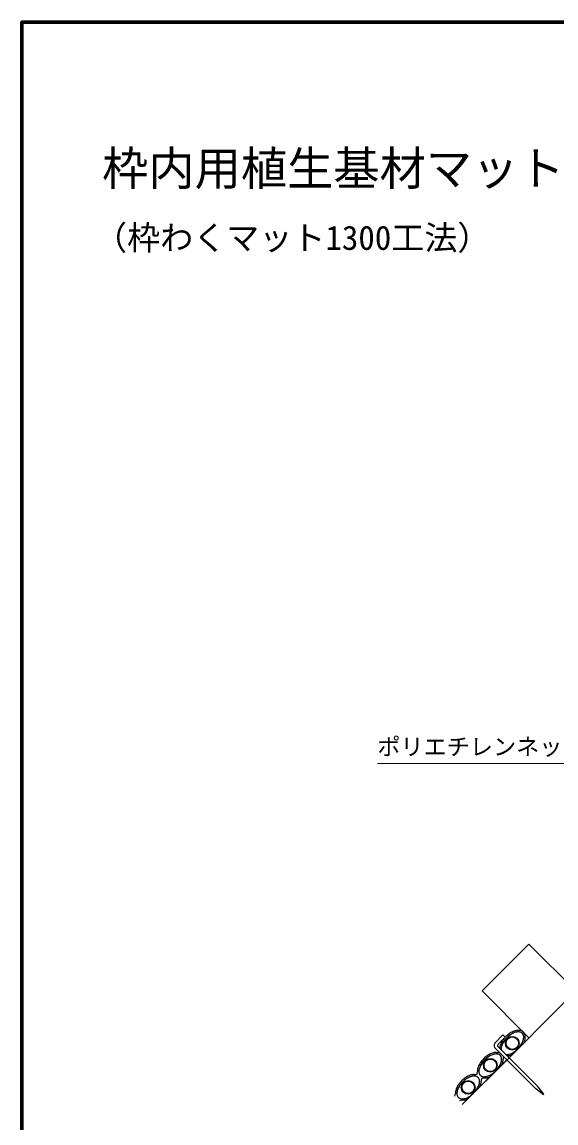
# Model space of a CAD drawing. Units: millimetres, scale not verified. Extents: x 200 to 8200, y 200 to 5825.
# Drawn here: x 200 to 1816, y 2413 to 5740 of the extents above; entities that cross this region are included whole.
import ezdxf
from ezdxf.enums import TextEntityAlignment as Align

# ---------------------------------------------------------------- set-up
doc = ezdxf.new("R2010")
doc.units = ezdxf.units.MM
doc.header["$LTSCALE"] = 20
for name, color, linetype, lineweight in [('C-BGD', 7, 'Continuous', 13), ('C-STR', 7, 'Continuous', 25), ('C-STR-HTXT', 1, 'Continuous', 13), ('C-TTL', 1, 'Continuous', 13)]:
    doc.layers.add(name, color=color, linetype=linetype, lineweight=lineweight)
doc.layers.add('C-TTL-TXT', color=3, linetype='Continuous')
doc.styles.add('ＭＳ ゴシック', font='')
doc.styles.get('ＭＳ ゴシック').set_extended_font_data('MS Gothic')

msp = doc.modelspace()

# ---------------------------------------------------------------- linework, layer by layer
at = {"layer": 'C-BGD'}
for p, q in [((1592.68, 2811.88), (1734.1, 2953.3)), ((1734.1, 2953.3), (1875.52, 2811.88)), ((1603.1, 2539.48), (1939.41, 2875.8)), ((1592.68, 2811.88), (1734.1, 2670.46))]:
    msp.add_line(p, q, dxfattribs=at)
at = {"layer": 'C-STR'}
for p, q in [((1631.98, 2655.4), (1655.27, 2678.71)), ((1662.07, 2671.91), (1640.82, 2650.65)), ((1656.04, 2664.51), (1653.81, 2661.28)), ((1662.07, 2671.91), (1655.27, 2678.71)), ((1658.46, 2667.67), (1656.04, 2664.51)), ((1659.99, 2661.96), (1657.93, 2659.03)), ((1661.08, 2670.72), (1658.46, 2667.67)), ((1662.23, 2664.84), (1659.99, 2661.96)), ((1663.86, 2673.65), (1661.08, 2670.72)), ((1664.64, 2667.63), (1662.23, 2664.84)), ((1666.79, 2676.43), (1663.86, 2673.65)), ((1667.2, 2670.31), (1664.64, 2667.63)), ((1669.84, 2679.04), (1666.79, 2676.43)), ((1669.88, 2672.87), (1667.2, 2670.31)), ((1673, 2681.47), (1669.84, 2679.04)), ((1672.67, 2675.27), (1669.88, 2672.87)), ((1675.55, 2677.52), (1672.67, 2675.27)), ((1676.23, 2683.7), (1673, 2681.47)), ((1678.48, 2679.58), (1675.55, 2677.52)), ((1679.52, 2685.7), (1676.23, 2683.7)), ((1681.46, 2681.45), (1678.48, 2679.58)), ((1682.85, 2687.47), (1679.52, 2685.7)), ((1684.46, 2683.1), (1681.46, 2681.45)), ((1686.18, 2688.99), (1682.85, 2687.47)), ((1687.45, 2684.53), (1684.46, 2683.1)), ((1689.49, 2690.26), (1686.18, 2688.99)), ((1690.42, 2685.72), (1687.45, 2684.53)), ((1692.77, 2691.25), (1689.49, 2690.26)), ((1693.33, 2686.67), (1690.42, 2685.72)), ((1693.62, 2691.44), (1692.77, 2691.25)), ((1696.18, 2687.37), (1693.33, 2686.67)), ((1695.97, 2691.97), (1693.62, 2691.44)), ((1699.09, 2692.41), (1695.97, 2691.97)), ((1697.48, 2687.58), (1696.18, 2687.37)), ((1698.93, 2687.81), (1697.48, 2687.58)), ((1701.57, 2688), (1698.93, 2687.81)), ((1702.1, 2692.56), (1699.09, 2692.41)), ((1704.07, 2687.91), (1701.57, 2688)), ((1706.41, 2687.57), (1704.07, 2687.91)), ((1708.59, 2686.97), (1706.41, 2687.57)), ((1710.58, 2686.12), (1708.59, 2686.97)), ((1712.36, 2685.02), (1710.58, 2686.12)), ((1714.72, 2683.01), (1712.36, 2685.02)), ((1716.37, 2680.33), (1714.72, 2683.01)), ((1715.98, 2660.17), (1716.92, 2663.08)), ((1717.23, 2678.34), (1716.37, 2680.33)), ((1716.92, 2663.08), (1717.62, 2665.93)), ((1717.82, 2676.16), (1717.23, 2678.34)), ((1717.62, 2665.93), (1717.83, 2667.23)), ((1718.17, 2673.82), (1717.82, 2676.16)), ((1717.83, 2667.23), (1718.06, 2668.68)), ((1718.06, 2668.68), (1718.25, 2671.31)), ((1718.25, 2671.31), (1718.17, 2673.82)), ((1721.47, 2661.79), (1721.82, 2663.23)), ((1721.82, 2663.23), (1722.26, 2664.99)), ((1722.26, 2664.99), (1722.76, 2668.14)), ((1722.75, 2670.4), (1722.81, 2671.85)), ((1722.76, 2668.14), (1722.75, 2670.4)), ((1630.12, 2640.98), (1754.4, 2516.76)), ((1640.52, 2643.3), (1760.77, 2523.13)), ((1645.54, 2641.53), (1645.17, 2638.88)), ((1646.26, 2644.74), (1645.54, 2641.53)), ((1647.25, 2648.02), (1646.26, 2644.74)), ((1648.52, 2651.33), (1647.25, 2648.02)), ((1650.04, 2654.66), (1648.52, 2651.33)), ((1649.69, 2638.58), (1649.51, 2635.94)), ((1649.51, 2635.94), (1649.56, 2634.48)), ((1650.14, 2641.33), (1649.69, 2638.58)), ((1651.81, 2657.98), (1650.04, 2654.66)), ((1650.83, 2644.17), (1650.14, 2641.33)), ((1651.78, 2647.09), (1650.83, 2644.17)), ((1652.98, 2650.06), (1651.78, 2647.09)), ((1653.81, 2661.28), (1651.81, 2657.98)), ((1654.41, 2653.05), (1652.98, 2650.06)), ((1656.06, 2656.05), (1654.41, 2653.05)), ((1657.93, 2659.03), (1656.06, 2656.05)), ((1689.28, 2627.68), (1692.21, 2629.74)), ((1692.21, 2629.74), (1695.09, 2631.98)), ((1695.09, 2631.98), (1697.88, 2634.39)), ((1697.88, 2634.39), (1700.56, 2636.95)), ((1700.56, 2636.95), (1703.12, 2639.63)), ((1703.12, 2639.63), (1705.53, 2642.42)), ((1705.53, 2642.42), (1707.77, 2645.29)), ((1707.77, 2645.29), (1709.83, 2648.23)), ((1709.83, 2648.23), (1711.7, 2651.21)), ((1711.7, 2651.21), (1713.35, 2654.21)), ((1713.35, 2654.21), (1714.78, 2657.2)), ((1714.78, 2657.2), (1715.98, 2660.17)), ((1719.24, 2655.62), (1720.42, 2658.55)), ((1720.42, 2658.55), (1721.47, 2661.79)), ((1531.7, 2468.08), (1667.37, 2603.75)), ((1589.25, 2597.73), (1587.03, 2594.49)), ((1589.78, 2598.45), (1587.46, 2595.15)), ((1591.68, 2600.89), (1589.25, 2597.73)), ((1592.32, 2601.66), (1589.78, 2598.45)), ((1594.3, 2603.94), (1591.68, 2600.89)), ((1595.05, 2604.76), (1592.32, 2601.66)), ((1595.45, 2598.06), (1593.21, 2595.18)), ((1597.08, 2606.87), (1594.3, 2603.94)), ((1597.94, 2607.72), (1595.05, 2604.76)), ((1597.86, 2600.84), (1595.45, 2598.06)), ((1600.01, 2609.65), (1597.08, 2606.87)), ((1600.42, 2603.53), (1597.86, 2600.84)), ((1600.99, 2610.52), (1597.94, 2607.72)), ((1603.06, 2612.26), (1600.01, 2609.65)), ((1603.1, 2606.08), (1600.42, 2603.53)), ((1604.15, 2613.14), (1600.99, 2610.52)), ((1606.21, 2614.69), (1603.06, 2612.26)), ((1605.89, 2608.49), (1603.1, 2606.08)), ((1607.42, 2615.55), (1604.15, 2613.14)), ((1608.76, 2610.74), (1605.89, 2608.49)), ((1609.45, 2616.91), (1606.21, 2614.69)), ((1610.76, 2617.75), (1607.42, 2615.55)), ((1611.7, 2612.8), (1608.76, 2610.74)), ((1612.74, 2618.92), (1609.45, 2616.91)), ((1614.15, 2619.7), (1610.76, 2617.75)), ((1614.68, 2614.66), (1611.7, 2612.8)), ((1616.07, 2620.69), (1612.74, 2618.92)), ((1617.57, 2621.41), (1614.15, 2619.7)), ((1617.68, 2616.32), (1614.68, 2614.66)), ((1619.4, 2622.21), (1616.07, 2620.69)), ((1620.98, 2622.84), (1617.57, 2621.41)), ((1620.67, 2617.75), (1617.68, 2616.32)), ((1622.71, 2623.47), (1619.4, 2622.21)), ((1623.64, 2618.94), (1620.67, 2617.75)), ((1624.36, 2624), (1620.98, 2622.84)), ((1625.98, 2624.47), (1622.71, 2623.47)), ((1626.55, 2619.89), (1623.64, 2618.94)), ((1627.68, 2624.88), (1624.36, 2624)), ((1629.19, 2625.19), (1625.98, 2624.47)), ((1626.83, 2624.66), (1625.98, 2624.47)), ((1629.4, 2620.59), (1626.55, 2619.89)), ((1629.4, 2620.59), (1626.55, 2619.89)), ((1629.19, 2625.19), (1626.83, 2624.66)), ((1630.92, 2625.46), (1627.68, 2624.88)), ((1632.31, 2625.62), (1629.19, 2625.19)), ((1631.78, 2625.55), (1629.19, 2625.19)), ((1632.15, 2621.03), (1629.4, 2620.59)), ((1632.15, 2621.03), (1629.4, 2620.59)), ((1631.79, 2625.54), (1630.92, 2625.46)), ((1634.78, 2621.21), (1632.15, 2621.03)), ((1634.78, 2621.21), (1632.15, 2621.03)), ((1635.32, 2625.78), (1632.31, 2625.62)), ((1636.16, 2621.17), (1634.78, 2621.21)), ((1637.28, 2621.13), (1634.78, 2621.21)), ((1639.63, 2620.79), (1637.28, 2621.13)), ((1641.81, 2620.19), (1639.63, 2620.79)), ((1643.8, 2619.34), (1641.81, 2620.19)), ((1647.38, 2617.13), (1643.8, 2619.34)), ((1649.59, 2613.55), (1647.38, 2617.13)), ((1649.19, 2593.39), (1650.14, 2596.3)), ((1650.44, 2611.56), (1649.59, 2613.55)), ((1650.14, 2596.3), (1650.84, 2599.15)), ((1651.04, 2609.38), (1650.44, 2611.56)), ((1650.84, 2599.15), (1651.28, 2601.9)), ((1650.84, 2599.15), (1651.28, 2601.9)), ((1651.38, 2607.03), (1651.04, 2609.38)), ((1651.28, 2601.9), (1651.46, 2604.53)), ((1651.28, 2601.9), (1651.46, 2604.53)), ((1651.46, 2604.53), (1651.38, 2607.03)), ((1651.46, 2604.53), (1651.42, 2605.91)), ((1654.69, 2595.01), (1655.04, 2596.45)), ((1655.04, 2596.45), (1655.47, 2598.21)), ((1655.47, 2598.21), (1655.98, 2601.36)), ((1655.97, 2603.62), (1656.03, 2605.07)), ((1655.98, 2601.36), (1655.97, 2603.62)), ((1664.74, 2619.31), (1666.19, 2619.26)), ((1666.19, 2619.26), (1668.83, 2619.44)), ((1668.83, 2619.44), (1671.58, 2619.89)), ((1672.52, 2615.25), (1669.37, 2614.75)), ((1671.58, 2619.89), (1674.42, 2620.58)), ((1675.72, 2616.04), (1672.52, 2615.25)), ((1674.42, 2620.58), (1677.34, 2621.53)), ((1678.96, 2617.09), (1675.72, 2616.04)), ((1677.34, 2621.53), (1680.31, 2622.73)), ((1681.88, 2618.27), (1678.96, 2617.09)), ((1680.31, 2622.73), (1683.3, 2624.16)), ((1683.3, 2624.16), (1686.3, 2625.81)), ((1686.3, 2625.81), (1689.28, 2627.68)), ((1578.33, 2571.71), (1578.16, 2568.62)), ((1578.79, 2574.91), (1578.33, 2571.71)), ((1579.54, 2578.2), (1578.79, 2574.91)), ((1580.59, 2581.56), (1579.54, 2578.2)), ((1581.91, 2584.96), (1580.59, 2581.56)), ((1583.51, 2588.38), (1581.91, 2584.96)), ((1582.91, 2571.8), (1582.73, 2569.16)), ((1582.73, 2569.16), (1582.81, 2566.66)), ((1582.81, 2566.66), (1583.15, 2564.31)), ((1583.35, 2574.55), (1582.91, 2571.8)), ((1583.15, 2564.31), (1583.75, 2562.14)), ((1584.05, 2577.39), (1583.35, 2574.55)), ((1585.36, 2591.78), (1583.51, 2588.38)), ((1583.75, 2562.14), (1584.61, 2560.15)), ((1585, 2580.31), (1584.05, 2577.39)), ((1586.2, 2583.27), (1585, 2580.31)), ((1587.46, 2595.15), (1585.36, 2591.78)), ((1587.63, 2586.27), (1586.2, 2583.27)), ((1589.28, 2589.26), (1587.63, 2586.27)), ((1591.14, 2592.24), (1589.28, 2589.26)), ((1593.21, 2595.18), (1591.14, 2592.24)), ((1622.49, 2560.89), (1625.43, 2562.96)), ((1625.43, 2562.96), (1628.31, 2565.2)), ((1628.31, 2565.2), (1631.1, 2567.61)), ((1631.1, 2567.61), (1633.78, 2570.17)), ((1633.78, 2570.17), (1636.33, 2572.85)), ((1636.33, 2572.85), (1638.74, 2575.64)), ((1638.74, 2575.64), (1640.99, 2578.51)), ((1640.99, 2578.51), (1643.05, 2581.45)), ((1643.05, 2581.45), (1644.92, 2584.43)), ((1644.92, 2584.43), (1646.57, 2587.43)), ((1646.57, 2587.43), (1648, 2590.42)), ((1648, 2590.42), (1649.19, 2593.39)), ((1652.45, 2588.84), (1653.63, 2591.77)), ((1653.63, 2591.77), (1654.69, 2595.01)), ((1522.47, 2530.95), (1520.25, 2527.71)), ((1524.9, 2534.1), (1522.47, 2530.95)), ((1527.51, 2537.16), (1524.9, 2534.1)), ((1528.67, 2531.27), (1526.42, 2528.4)), ((1530.3, 2540.08), (1527.51, 2537.16)), ((1531.08, 2534.06), (1528.67, 2531.27)), ((1533.22, 2542.87), (1530.3, 2540.08)), ((1533.63, 2536.74), (1531.08, 2534.06)), ((1536.28, 2545.48), (1533.22, 2542.87)), ((1536.32, 2539.3), (1533.63, 2536.74)), ((1539.43, 2547.91), (1536.28, 2545.48)), ((1539.11, 2541.71), (1536.32, 2539.3)), ((1541.98, 2543.95), (1539.11, 2541.71)), ((1542.67, 2550.13), (1539.43, 2547.91)), ((1544.92, 2546.02), (1541.98, 2543.95)), ((1545.96, 2552.14), (1542.67, 2550.13)), ((1547.9, 2547.88), (1544.92, 2546.02)), ((1549.28, 2553.91), (1545.96, 2552.14)), ((1550.9, 2549.54), (1547.9, 2547.88)), ((1552.61, 2555.43), (1549.28, 2553.91)), ((1553.89, 2550.97), (1550.9, 2549.54)), ((1555.93, 2556.69), (1552.61, 2555.43)), ((1556.85, 2552.16), (1553.89, 2550.97)), ((1559.2, 2557.69), (1555.93, 2556.69)), ((1559.77, 2553.11), (1556.85, 2552.16)), ((1560.05, 2557.88), (1559.2, 2557.69)), ((1562.61, 2553.81), (1559.77, 2553.11)), ((1562.41, 2558.4), (1560.05, 2557.88)), ((1565.53, 2558.84), (1562.41, 2558.4)), ((1563.91, 2554.02), (1562.61, 2553.81)), ((1565.36, 2554.25), (1563.91, 2554.02)), ((1568, 2554.43), (1565.36, 2554.25)), ((1568.54, 2559), (1565.53, 2558.84)), ((1570.5, 2554.35), (1568, 2554.43)), ((1572.85, 2554.01), (1570.5, 2554.35)), ((1575.03, 2553.41), (1572.85, 2554.01)), ((1577.01, 2552.56), (1575.03, 2553.41)), ((1578.8, 2551.46), (1577.01, 2552.56)), ((1581.15, 2549.44), (1578.8, 2551.46)), ((1582.81, 2546.76), (1581.15, 2549.44)), ((1582.41, 2526.6), (1583.36, 2529.52)), ((1583.66, 2544.77), (1582.81, 2546.76)), ((1583.36, 2529.52), (1584.06, 2532.36)), ((1584.26, 2542.6), (1583.66, 2544.77)), ((1584.06, 2532.36), (1584.27, 2533.66)), ((1584.6, 2540.25), (1584.26, 2542.6)), ((1584.27, 2533.66), (1584.5, 2535.11)), ((1584.5, 2535.11), (1584.68, 2537.75)), ((1584.68, 2537.75), (1584.6, 2540.25)), ((1584.61, 2560.15), (1584.78, 2559.86)), ((1584.61, 2560.15), (1585.71, 2558.36)), ((1585.71, 2558.36), (1587.05, 2556.79)), ((1587.05, 2556.79), (1588.61, 2555.45)), ((1587.9, 2528.22), (1588.26, 2529.67)), ((1588.26, 2529.67), (1588.69, 2531.42)), ((1588.61, 2555.45), (1590.4, 2554.35)), ((1588.69, 2531.42), (1589.2, 2534.58)), ((1589.19, 2536.83), (1589.25, 2538.29)), ((1589.2, 2534.58), (1589.19, 2536.83)), ((1590.11, 2554.53), (1590.4, 2554.35)), ((1590.4, 2554.35), (1592.39, 2553.5)), ((1592.39, 2553.5), (1594.56, 2552.9)), ((1594.56, 2552.9), (1596.91, 2552.56)), ((1596.91, 2552.56), (1599.41, 2552.48)), ((1600.33, 2547.97), (1598.88, 2547.91)), ((1599.41, 2552.48), (1602.05, 2552.66)), ((1602.59, 2547.97), (1600.33, 2547.97)), ((1602.05, 2552.66), (1604.8, 2553.1)), ((1605.74, 2548.47), (1602.59, 2547.97)), ((1604.8, 2553.1), (1607.64, 2553.8)), ((1608.94, 2549.26), (1605.74, 2548.47)), ((1607.64, 2553.8), (1610.56, 2554.75)), ((1612.17, 2550.31), (1608.94, 2549.26)), ((1610.56, 2554.75), (1613.52, 2555.95)), ((1615.1, 2551.49), (1612.17, 2550.31)), ((1613.52, 2555.95), (1616.52, 2557.37)), ((1616.52, 2557.37), (1619.51, 2559.03)), ((1619.51, 2559.03), (1622.49, 2560.89)), ((1511.54, 2504.85), (1511.38, 2501.84)), ((1511.98, 2507.97), (1511.54, 2504.85)), ((1512.69, 2511.18), (1511.98, 2507.97)), ((1513.69, 2514.45), (1512.69, 2511.18)), ((1514.95, 2517.77), (1513.69, 2514.45)), ((1516.47, 2521.1), (1514.95, 2517.77)), ((1516.13, 2505.01), (1515.95, 2502.38)), ((1515.95, 2502.38), (1516.03, 2499.88)), ((1516.03, 2499.88), (1516.37, 2497.53)), ((1516.57, 2507.77), (1516.13, 2505.01)), ((1516.37, 2497.53), (1516.97, 2495.35)), ((1518.24, 2524.42), (1516.47, 2521.1)), ((1517.27, 2510.61), (1516.57, 2507.77)), ((1518.22, 2513.53), (1517.27, 2510.61)), ((1519.41, 2516.49), (1518.22, 2513.53)), ((1520.25, 2527.71), (1518.24, 2524.42)), ((1520.84, 2519.48), (1519.41, 2516.49)), ((1522.5, 2522.48), (1520.84, 2519.48)), ((1524.36, 2525.46), (1522.5, 2522.48)), ((1526.42, 2528.4), (1524.36, 2525.46)), ((1555.71, 2494.11), (1558.65, 2496.17)), ((1558.65, 2496.17), (1561.52, 2498.42)), ((1561.52, 2498.42), (1564.31, 2500.83)), ((1564.31, 2500.83), (1567, 2503.38)), ((1567, 2503.38), (1569.55, 2506.07)), ((1569.55, 2506.07), (1571.96, 2508.86)), ((1571.96, 2508.86), (1574.21, 2511.73)), ((1574.21, 2511.73), (1576.27, 2514.67)), ((1576.27, 2514.67), (1578.13, 2517.65)), ((1578.13, 2517.65), (1579.79, 2520.64)), ((1579.79, 2520.64), (1581.22, 2523.64)), ((1581.22, 2523.64), (1582.41, 2526.6)), ((1585.67, 2522.06), (1586.85, 2524.99)), ((1586.85, 2524.99), (1587.9, 2528.22)), ((1774.21, 2501.21), (1754.4, 2516.76)), ((1776.33, 2503.34), (1760.77, 2523.13)), ((1774.21, 2501.21), (1778.81, 2498.74)), ((1778.81, 2498.74), (1776.33, 2503.34)), ((1516.97, 2495.35), (1517.82, 2493.37)), ((1517.82, 2493.37), (1518.92, 2491.58)), ((1518.92, 2491.58), (1520.26, 2490.01)), ((1520.26, 2490.01), (1521.83, 2488.67)), ((1521.83, 2488.67), (1523.62, 2487.57)), ((1523.62, 2487.57), (1525.6, 2486.72)), ((1525.6, 2486.72), (1527.78, 2486.12)), ((1527.78, 2486.12), (1530.13, 2485.78)), ((1530.13, 2485.78), (1532.63, 2485.7)), ((1533.54, 2481.19), (1532.09, 2481.13)), ((1532.63, 2485.7), (1535.27, 2485.88)), ((1535.8, 2481.18), (1533.54, 2481.19)), ((1535.27, 2485.88), (1538.02, 2486.32)), ((1538.95, 2481.69), (1535.8, 2481.18)), ((1538.02, 2486.32), (1540.86, 2487.02)), ((1542.16, 2482.47), (1538.95, 2481.69)), ((1540.86, 2487.02), (1543.78, 2487.97)), ((1545.39, 2483.53), (1542.16, 2482.47)), ((1543.78, 2487.97), (1546.74, 2489.16)), ((1548.32, 2484.71), (1545.39, 2483.53)), ((1546.74, 2489.16), (1549.74, 2490.59)), ((1549.74, 2490.59), (1552.73, 2492.25)), ((1552.73, 2492.25), (1555.71, 2494.11))]:
    msp.add_line(p, q, dxfattribs=at)
for centre, radius in [((1683.77, 2653.74), 20.78), ((1683.77, 2653.74), 18.89), ((1616.99, 2586.95), 20.78), ((1616.99, 2586.95), 18.89), ((1550.21, 2520.17), 20.78), ((1550.21, 2520.17), 18.89)]:
    msp.add_circle(centre, radius, dxfattribs=at)
for centre, radius, start, end in [((1704.14, 2673.89), 18.78, 353.75843, 96.24157), ((1640.66, 2646.95), 12.12, 135.76262, 209.53793), ((1644.06, 2646.84), 5, 130.3409, 225.01704), ((1635.02, 2660.65), 34.87, 270.49011, 284.61666), ((1690.9, 2604.77), 34.87, 165.38334, 179.50989), ((1543.3, 2568.92), 34.87, 345.38334, 359.50989), ((1543.3, 2568.92), 34.87, 356.1067, 359.50989), ((1568.24, 2593.86), 34.87, 270.49011, 284.61666), ((1624.12, 2537.99), 34.87, 165.38334, 179.50989), ((1599.17, 2513.05), 34.87, 90.49011, 104.61666), ((1599.17, 2513.05), 34.87, 90.49011, 93.8933), ((1476.51, 2502.14), 34.87, 345.38334, 359.50989), ((1532.39, 2446.26), 34.87, 90.49011, 104.61666)]:
    msp.add_arc(centre, radius, start, end, dxfattribs=at)
at = {"layer": 'C-STR-HTXT'}
msp.add_line((1275.31, 3498.83), (1905.31, 3498.83), dxfattribs=at)
at = {"layer": 'C-TTL', "color": 2, "lineweight": 70}
msp.add_lwpolyline([(200, 200), (8200, 200), (8200, 5740), (200, 5740)], close=True, dxfattribs=at)

# ---------------------------------------------------------------- texts
at = {"layer": 'C-STR-HTXT', "color": 7, "style": 'ＭＳ ゴシック'}
msp.add_text('ポリエチレンネット', height=51.32, dxfattribs=at).set_placement((1275.31, 3508.83), align=Align.BOTTOM_LEFT)
at = {"layer": 'C-TTL-TXT', "style": 'ＭＳ ゴシック'}
for s, height, p in [('枠内用植生基材マット工標準施工図', 102.6, (442.43, 5215.77)), ('（枠わくマット1300工法）', 73.31, (418.12, 5029.36))]:
    msp.add_text(s, height=height, dxfattribs=at).set_placement(p, align=Align.BOTTOM_LEFT)

doc.saveas('drawing.dxf')
